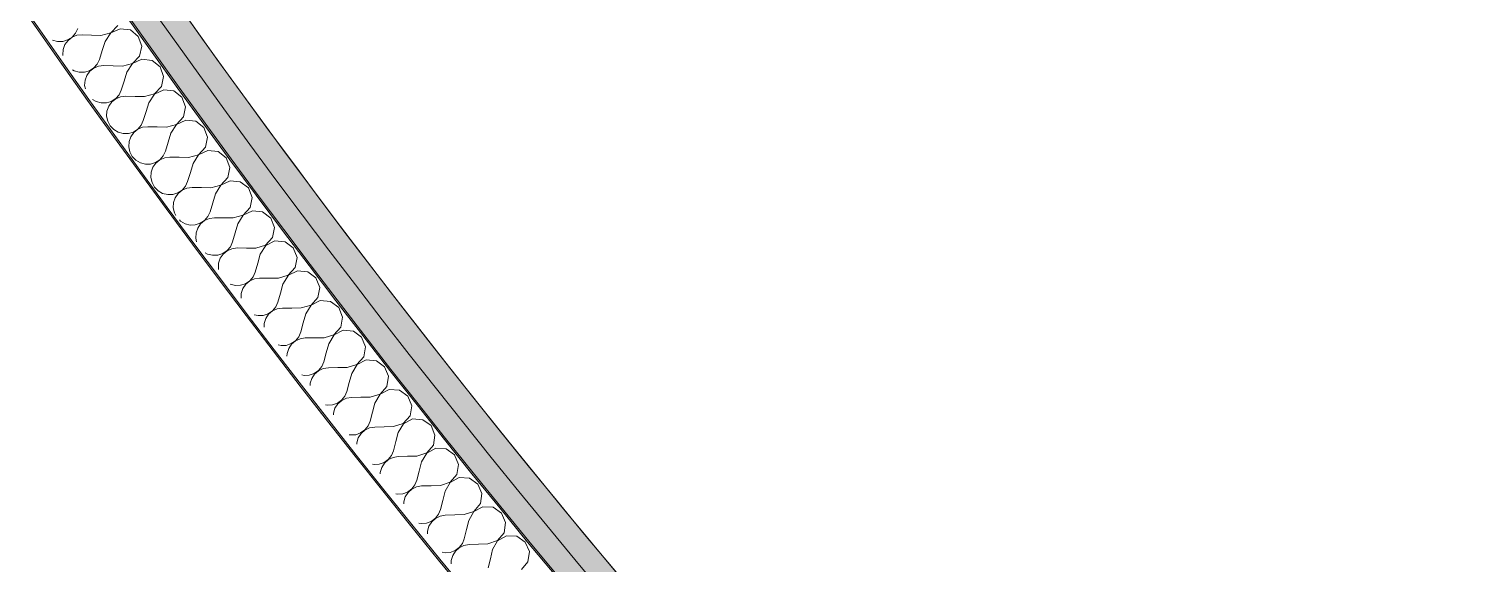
# Model space of a CAD drawing. Header units: millimetres. Extents: x -50172 to 74273, y -80883 to 11206.
# Drawn here: x -40245 to -39334, y -67543 to -67202 of the extents above; entities that cross this region are included whole.
import ezdxf
from ezdxf.enums import TextEntityAlignment as Align

# ---------------------------------------------------------------- set-up
doc = ezdxf.new("R2010")
doc.units = ezdxf.units.MM
doc.header["$MEASUREMENT"] = 0
doc.linetypes.add('Double Dashed', pattern=[1093.611073, 529.166651, -211.666656, 141.111112, -211.666656])
for name, color, linetype, lineweight in [('0_Pen_No__150', 7, 'Continuous', 0), ('A-25-M_Wall_Ext_Pen_No__1', 7, 'Continuous', 13), ('New_A-20-M_Floor_Slab_Pen_No__89', 8, 'Continuous', 20), ('New_A-25-M_Wall_Int_Pen_No__1', 7, 'Continuous', 13), ('New_A-25-M_Wall_Int_Pen_No__150', 7, 'Continuous', 0), ('New_ArchiCAD Zone Stamps_Pen_No__9', 7, 'Continuous', 13)]:
    doc.layers.add(name, color=color, linetype=linetype, lineweight=lineweight)
for name, color, linetype in [('A-25-M_Wall_Ext', 7, 'Continuous'), ('New_A-05-M_Gross_Int_Circulation', 7, 'Continuous'), ('New_A-15-MG_Structural_Grid_Phase_2', 7, 'Continuous'), ('New_A-20-M_Floor_Slab', 7, 'Continuous'), ('New_A-25-M_Wall_Int', 7, 'Continuous')]:
    doc.layers.add(name, color=color, linetype=linetype)
for name, color, linetype, lineweight, true_color in [('A-25-M_Wall_Ext_Pen_No__107', 7, 'Continuous', 15, 0xa6a6a6), ('New_A-05-M_Gross_Int_Circulation_Pen_No__74', 7, 'Continuous', 20, 0x606060), ('New_A-15-MG_Structural_Grid_Phase_2_Pen_No__222', 7, 'Continuous', 13, 0x65af33), ('New_A-25-M_Wall_Int_Pen_No__107', 7, 'Continuous', 15, 0xa6a6a6), ('New_A-25-M_Wall_Int_Pen_No__81', 7, 'Continuous', 20, 0x6a6a6a)]:
    doc.layers.add(name, color=color, linetype=linetype, lineweight=lineweight, true_color=true_color)
doc.styles.add('GENERATED_STYLE_1', font='')
doc.styles.add('GENERATED_STYLE_3', font='')
doc.styles.get('GENERATED_STYLE_1').set_extended_font_data('Arial', bold=True)
doc.styles.get('GENERATED_STYLE_3').set_extended_font_data('Arial')
pattern_1 = [(60, (0, 0), (-43.30127, 25), []), (120, (0, 0), (43.30127, 25), [])]

# ---------------------------------------------------------------- blocks, each defined once
blk = doc.blocks.new('Stair 07 _INB 1162_12_1', base_point=(-38481.27, -67611.31))
at = {"layer": 'New_A-05-M_Gross_Int_Circulation_Pen_No__74', "linetype": 'Continuous'}
blk.add_arc((-35520.95, -63902.84), 5676.01, 206.46566, 243.05793, dxfattribs=at)
at = {"layer": 'New_ArchiCAD Zone Stamps_Pen_No__9'}
for tag, height, style, p in [('ROOM_NAME', 250, 'GENERATED_STYLE_1', (-38720.58, -66310.5)), ('zoneNameLine2', 250, 'GENERATED_STYLE_1', (-38909.01, -66742.64)), ('ROOM_NUMBER', 200, 'GENERATED_STYLE_3', (-39097.44, -67163.34)), ('measuredAreaCode', 200, 'GENERATED_STYLE_3', (-39254.47, -67523.45)), ('DUMMY_649', 200, 'GENERATED_STYLE_3', (-38947.07, -67657.49)), ('DUMMY_650', 200, 'GENERATED_STYLE_3', (-38457.72, -67870.87)), ('DUMMY_651', 133.33, 'GENERATED_STYLE_3', (-38178.43, -67977.42))]:
    blk.add_attdef(tag, text='', height=height, rotation=336.44041, dxfattribs=dict(at, style=style)).set_placement(p, align=Align.TOP_LEFT)
blk = doc.blocks.new('Slab_72_1', base_point=(-42333.29, -61441.2))
at = {"layer": 'New_A-20-M_Floor_Slab_Pen_No__89', "linetype": 'Continuous', "flags": 128}
blk.add_lwpolyline([(-42333.29, -61441.2), (-41972.22, -61401.42), (-41891.31, -61215.87), (-38443.39, -62719.34), (-39389.38, -64888.81), (-38066.61, -65465.6), (-36669.45, -66074.83), (-37137.69, -67148.64), (-37136.69, -67149.07), (-38218.56, -69630.14, -0.146996), (-40926.49, -67202.74, -0.080916), (-41673.87, -65403.74, -0.028315)], format="xyb", close=True, dxfattribs=at)
blk = doc.blocks.new('*X356')
at = {"layer": 'New_A-25-M_Wall_Int_Pen_No__150', "linetype": 'Continuous'}
for p, q in [((-40217.62, -67207.63), (-40215.43, -67205.18)), ((-40215.43, -67205.18), (-40214, -67202.22)), ((-40199.33, -67206.5), (-40193.02, -67204.91)), ((-40192.96, -67204.99), (-40196.57, -67210.4)), ((-40193.02, -67204.91), (-40188.5, -67200.23)), ((-40187.04, -67202.28), (-40192.96, -67204.99)), ((-40180.59, -67203.09), (-40187.04, -67202.28)), ((-40175.52, -67207.17), (-40180.59, -67203.09)), ((-40229.94, -67209.48), (-40226.84, -67210.34)), ((-40226.84, -67210.34), (-40223.54, -67210.32)), ((-40223.54, -67210.32), (-40220.39, -67209.39)), ((-40222.09, -67212.39), (-40223.22, -67215.48)), ((-40220.15, -67209.73), (-40222.09, -67212.39)), ((-40220.39, -67209.39), (-40217.62, -67207.63)), ((-40217.56, -67207.71), (-40220.15, -67209.73)), ((-40214.51, -67206.48), (-40217.56, -67207.71)), ((-40211.24, -67206.13), (-40214.51, -67206.48)), ((-40205.29, -67206.32), (-40211.24, -67206.13)), ((-40199.33, -67206.5), (-40205.29, -67206.32)), ((-40196.57, -67210.4), (-40198.39, -67216.08)), ((-40173.34, -67213.3), (-40175.52, -67207.17)), ((-40174.71, -67219.66), (-40173.34, -67213.3)), ((-40223.22, -67215.48), (-40223.47, -67218.77)), ((-40223.47, -67218.77), (-40223.36, -67219.32)), ((-40201.62, -67224.72), (-40200.2, -67221.76)), ((-40198.39, -67216.08), (-40200.2, -67221.76)), ((-40179.21, -67224.36), (-40174.71, -67219.66)), ((-40173.25, -67221.71), (-40179.16, -67224.44)), ((-40166.79, -67222.49), (-40173.25, -67221.71)), ((-40161.7, -67226.55), (-40166.79, -67222.49)), ((-40217.26, -67228.42), (-40216.19, -67229.07)), ((-40216.19, -67229.07), (-40213.01, -67229.93)), ((-40213.01, -67229.93), (-40209.71, -67229.89)), ((-40209.71, -67229.89), (-40206.56, -67228.95)), ((-40208.25, -67231.96), (-40209.37, -67235.05)), ((-40206.32, -67229.29), (-40208.25, -67231.96)), ((-40206.56, -67228.95), (-40203.8, -67227.19)), ((-40203.74, -67227.26), (-40206.32, -67229.29)), ((-40203.8, -67227.19), (-40201.62, -67224.72)), ((-40200.7, -67226.02), (-40203.74, -67227.26)), ((-40197.43, -67225.66), (-40200.7, -67226.02)), ((-40191.47, -67225.82), (-40197.43, -67225.66)), ((-40185.51, -67225.98), (-40191.47, -67225.82)), ((-40185.51, -67225.98), (-40179.21, -67224.36)), ((-40182.74, -67229.87), (-40184.53, -67235.55)), ((-40179.16, -67224.44), (-40182.74, -67229.87)), ((-40159.5, -67232.67), (-40161.7, -67226.55)), ((-40160.84, -67239.04), (-40159.5, -67232.67)), ((-40209.37, -67235.05), (-40209.6, -67238.34)), ((-40209.6, -67238.34), (-40209.14, -67240.55)), ((-40187.73, -67244.21), (-40186.32, -67241.24)), ((-40184.53, -67235.55), (-40186.32, -67241.24)), ((-40165.32, -67243.75), (-40160.84, -67239.04)), ((-40159.37, -67241.08), (-40165.27, -67243.83)), ((-40152.91, -67241.83), (-40159.37, -67241.08)), ((-40147.8, -67245.87), (-40152.91, -67241.83)), ((-40204.72, -67247.15), (-40202.28, -67248.61)), ((-40202.28, -67248.61), (-40199.09, -67249.47)), ((-40199.09, -67249.47), (-40195.8, -67249.41)), ((-40195.8, -67249.41), (-40192.66, -67248.46)), ((-40192.41, -67248.8), (-40194.33, -67251.47)), ((-40192.66, -67248.46), (-40189.9, -67246.68)), ((-40189.84, -67246.76), (-40192.41, -67248.8)), ((-40189.9, -67246.68), (-40187.73, -67244.21)), ((-40186.8, -67245.5), (-40189.84, -67246.76)), ((-40183.54, -67245.13), (-40186.8, -67245.5)), ((-40177.58, -67245.27), (-40183.54, -67245.13)), ((-40171.62, -67245.4), (-40177.58, -67245.27)), ((-40171.62, -67245.4), (-40165.32, -67243.75)), ((-40168.83, -67249.28), (-40170.6, -67254.97)), ((-40165.27, -67243.83), (-40168.83, -67249.28)), ((-40145.58, -67251.98), (-40147.8, -67245.87)), ((-40195.44, -67254.57), (-40195.65, -67257.86)), ((-40195.65, -67257.86), (-40194.96, -67261.1)), ((-40194.33, -67251.47), (-40195.44, -67254.57)), ((-40170.6, -67254.97), (-40172.36, -67260.66)), ((-40151.35, -67263.09), (-40146.89, -67258.35)), ((-40146.89, -67258.35), (-40145.58, -67251.98)), ((-40194.96, -67261.1), (-40193.42, -67264.02)), ((-40193.42, -67264.02), (-40191.14, -67266.42)), ((-40191.14, -67266.42), (-40188.29, -67268.1)), ((-40188.29, -67268.1), (-40185.1, -67268.94)), ((-40185.1, -67268.94), (-40181.81, -67268.88)), ((-40181.81, -67268.88), (-40178.67, -67267.91)), ((-40178.42, -67268.25), (-40180.33, -67270.93)), ((-40178.67, -67267.91), (-40175.91, -67266.12)), ((-40175.86, -67266.2), (-40178.42, -67268.25)), ((-40175.91, -67266.12), (-40173.76, -67263.64)), ((-40172.83, -67264.93), (-40175.86, -67266.2)), ((-40173.76, -67263.64), (-40172.36, -67260.66)), ((-40169.56, -67264.54), (-40172.83, -67264.93)), ((-40163.6, -67264.65), (-40169.56, -67264.54)), ((-40157.64, -67264.76), (-40163.6, -67264.65)), ((-40157.64, -67264.76), (-40151.35, -67263.09)), ((-40154.84, -67268.63), (-40156.58, -67274.32)), ((-40151.3, -67263.16), (-40154.84, -67268.63)), ((-40145.41, -67260.39), (-40151.3, -67263.16)), ((-40138.94, -67261.12), (-40145.41, -67260.39)), ((-40133.82, -67265.13), (-40138.94, -67261.12)), ((-40131.57, -67271.23), (-40133.82, -67265.13)), ((-40181.42, -67274.03), (-40181.63, -67277.32)), ((-40181.63, -67277.32), (-40180.92, -67280.55)), ((-40180.33, -67270.93), (-40181.42, -67274.03)), ((-40156.58, -67274.32), (-40158.32, -67280.03)), ((-40137.3, -67282.36), (-40132.86, -67277.61)), ((-40132.86, -67277.61), (-40131.57, -67271.23)), ((-40180.92, -67280.55), (-40179.36, -67283.47)), ((-40179.36, -67283.47), (-40177.07, -67285.86)), ((-40177.07, -67285.86), (-40174.22, -67287.53)), ((-40167.73, -67288.28), (-40164.6, -67287.3)), ((-40164.6, -67287.3), (-40161.85, -67285.5)), ((-40161.79, -67285.57), (-40164.35, -67287.64)), ((-40161.85, -67285.5), (-40159.71, -67283.01)), ((-40158.77, -67284.29), (-40161.79, -67285.57)), ((-40159.71, -67283.01), (-40158.32, -67280.03)), ((-40155.5, -67283.89), (-40158.77, -67284.29)), ((-40149.54, -67283.98), (-40155.5, -67283.89)), ((-40143.58, -67284.06), (-40149.54, -67283.98)), ((-40143.58, -67284.06), (-40137.3, -67282.36)), ((-40137.25, -67282.44), (-40140.76, -67287.92)), ((-40131.37, -67279.64), (-40137.25, -67282.44)), ((-40124.9, -67280.34), (-40131.37, -67279.64)), ((-40119.77, -67284.33), (-40124.9, -67280.34)), ((-40117.49, -67290.43), (-40119.77, -67284.33)), ((-40174.22, -67287.53), (-40171.02, -67288.36)), ((-40171.02, -67288.36), (-40167.73, -67288.28)), ((-40167.33, -67293.43), (-40167.52, -67296.73)), ((-40166.24, -67290.32), (-40167.33, -67293.43)), ((-40164.35, -67287.64), (-40166.24, -67290.32)), ((-40142.49, -67293.62), (-40144.2, -67299.33)), ((-40140.76, -67287.92), (-40142.49, -67293.62)), ((-40118.75, -67296.81), (-40117.49, -67290.43)), ((-40167.52, -67296.73), (-40166.8, -67299.95)), ((-40166.8, -67299.95), (-40165.23, -67302.87)), ((-40165.23, -67302.87), (-40162.93, -67305.24)), ((-40162.93, -67305.24), (-40160.07, -67306.9)), ((-40150.44, -67306.63), (-40147.71, -67304.82)), ((-40147.65, -67304.89), (-40150.2, -67306.97)), ((-40147.71, -67304.82), (-40145.57, -67302.32)), ((-40144.63, -67303.6), (-40147.65, -67304.89)), ((-40145.57, -67302.32), (-40144.2, -67299.33)), ((-40141.37, -67303.18), (-40144.63, -67303.6)), ((-40135.41, -67303.25), (-40141.37, -67303.18)), ((-40129.45, -67303.31), (-40135.41, -67303.25)), ((-40129.45, -67303.31), (-40123.17, -67301.58)), ((-40123.11, -67301.66), (-40126.61, -67307.15)), ((-40123.17, -67301.58), (-40118.75, -67296.81)), ((-40117.25, -67298.83), (-40123.11, -67301.66)), ((-40110.78, -67299.51), (-40117.25, -67298.83)), ((-40105.63, -67303.48), (-40110.78, -67299.51)), ((-40103.32, -67309.56), (-40105.63, -67303.48)), ((-40160.07, -67306.9), (-40156.87, -67307.72)), ((-40156.87, -67307.72), (-40153.58, -67307.62)), ((-40153.58, -67307.62), (-40150.44, -67306.63)), ((-40153.15, -67312.78), (-40153.33, -67316.07)), ((-40152.08, -67309.66), (-40153.15, -67312.78)), ((-40150.2, -67306.97), (-40152.08, -67309.66)), ((-40128.31, -67312.86), (-40130, -67318.58)), ((-40126.61, -67307.15), (-40128.31, -67312.86)), ((-40104.56, -67315.95), (-40103.32, -67309.56)), ((-40153.33, -67316.07), (-40152.59, -67319.29)), ((-40152.59, -67319.29), (-40151.68, -67320.97)), ((-40149.44, -67323.81), (-40148.7, -67324.57)), ((-40133.48, -67324.08), (-40131.36, -67321.57)), ((-40130.41, -67322.85), (-40133.42, -67324.16)), ((-40131.36, -67321.57), (-40130, -67318.58)), ((-40127.15, -67322.42), (-40130.41, -67322.85)), ((-40121.19, -67322.46), (-40127.15, -67322.42)), ((-40115.23, -67322.49), (-40121.19, -67322.46)), ((-40115.23, -67322.49), (-40108.96, -67320.74)), ((-40108.9, -67320.82), (-40112.38, -67326.32)), ((-40108.96, -67320.74), (-40104.56, -67315.95)), ((-40103.05, -67317.97), (-40108.9, -67320.82)), ((-40096.58, -67318.61), (-40103.05, -67317.97)), ((-40091.41, -67322.56), (-40096.58, -67318.61)), ((-40089.08, -67328.64), (-40091.41, -67322.56)), ((-40148.7, -67324.57), (-40145.83, -67326.22)), ((-40145.83, -67326.22), (-40142.63, -67327.02)), ((-40142.63, -67327.02), (-40139.34, -67326.91)), ((-40139.34, -67326.91), (-40136.21, -67325.9)), ((-40138.89, -67332.06), (-40139.05, -67335.35)), ((-40137.83, -67328.94), (-40138.89, -67332.06)), ((-40135.96, -67326.24), (-40137.83, -67328.94)), ((-40136.21, -67325.9), (-40133.48, -67324.08)), ((-40133.42, -67324.16), (-40135.96, -67326.24)), ((-40114.05, -67332.04), (-40115.72, -67337.76)), ((-40112.38, -67326.32), (-40114.05, -67332.04)), ((-40090.29, -67335.03), (-40089.08, -67328.64)), ((-40139.05, -67335.35), (-40138.53, -67337.62)), ((-40119.18, -67343.28), (-40117.06, -67340.76)), ((-40116.11, -67342.04), (-40119.12, -67343.36)), ((-40117.06, -67340.76), (-40115.72, -67337.76)), ((-40112.85, -67341.59), (-40116.11, -67342.04)), ((-40106.89, -67341.61), (-40112.85, -67341.59)), ((-40100.93, -67341.62), (-40106.89, -67341.61)), ((-40100.93, -67341.62), (-40094.67, -67339.84)), ((-40094.61, -67339.92), (-40098.06, -67345.43)), ((-40094.67, -67339.84), (-40090.29, -67335.03)), ((-40088.78, -67337.04), (-40094.61, -67339.92)), ((-40082.3, -67337.66), (-40088.78, -67337.04)), ((-40077.11, -67341.59), (-40082.3, -67337.66)), ((-40074.76, -67347.65), (-40077.11, -67341.59)), ((-40132.99, -67344.63), (-40131.52, -67345.47)), ((-40131.52, -67345.47), (-40128.32, -67346.26)), ((-40128.32, -67346.26), (-40125.03, -67346.13)), ((-40125.03, -67346.13), (-40121.9, -67345.12)), ((-40124.55, -67351.28), (-40124.7, -67354.58)), ((-40123.51, -67348.16), (-40124.55, -67351.28)), ((-40121.65, -67345.45), (-40123.51, -67348.16)), ((-40121.9, -67345.12), (-40119.18, -67343.28)), ((-40119.12, -67343.36), (-40121.65, -67345.45)), ((-40099.71, -67351.16), (-40101.36, -67356.89)), ((-40098.06, -67345.43), (-40099.71, -67351.16)), ((-40075.94, -67354.05), (-40074.76, -67347.65)), ((-40124.7, -67354.58), (-40124.52, -67355.36)), ((-40104.79, -67362.42), (-40102.69, -67359.9)), ((-40102.69, -67359.9), (-40101.36, -67356.89)), ((-40086.55, -67360.68), (-40080.3, -67358.88)), ((-40080.24, -67358.95), (-40083.67, -67364.49)), ((-40080.3, -67358.88), (-40075.94, -67354.05)), ((-40074.42, -67356.06), (-40080.24, -67358.95)), ((-40067.94, -67356.65), (-40074.42, -67356.06)), ((-40062.73, -67360.55), (-40067.94, -67356.65)), ((-40117.21, -67364.62), (-40117.13, -67364.66)), ((-40117.13, -67364.66), (-40113.92, -67365.43)), ((-40113.92, -67365.43), (-40110.63, -67365.3)), ((-40110.63, -67365.3), (-40107.51, -67364.27)), ((-40109.11, -67367.32), (-40110.14, -67370.45)), ((-40107.26, -67364.6), (-40109.11, -67367.32)), ((-40107.51, -67364.27), (-40104.79, -67362.42)), ((-40104.74, -67362.5), (-40107.26, -67364.6)), ((-40101.73, -67361.17), (-40104.74, -67362.5)), ((-40098.48, -67360.71), (-40101.73, -67361.17)), ((-40092.51, -67360.7), (-40098.48, -67360.71)), ((-40086.55, -67360.68), (-40092.51, -67360.7)), ((-40083.67, -67364.49), (-40085.3, -67370.22)), ((-40060.36, -67366.61), (-40062.73, -67360.55)), ((-40061.51, -67373.01), (-40060.36, -67366.61)), ((-40110.14, -67370.45), (-40110.26, -67373.41)), ((-40088.24, -67378.97), (-40086.92, -67375.96)), ((-40085.3, -67370.22), (-40086.92, -67375.96)), ((-40072.1, -67379.69), (-40065.85, -67377.86)), ((-40065.79, -67377.93), (-40069.2, -67383.48)), ((-40065.85, -67377.86), (-40061.51, -67373.01)), ((-40059.98, -67375.01), (-40065.79, -67377.93)), ((-40053.5, -67375.58), (-40059.98, -67375.01)), ((-40048.28, -67379.46), (-40053.5, -67375.58)), ((-40101.92, -67383.97), (-40099.44, -67384.55)), ((-40099.44, -67384.55), (-40096.15, -67384.41)), ((-40096.15, -67384.41), (-40093.04, -67383.36)), ((-40094.62, -67386.42), (-40095.64, -67389.55)), ((-40092.78, -67383.69), (-40094.62, -67386.42)), ((-40093.04, -67383.36), (-40090.33, -67381.5)), ((-40090.27, -67381.58), (-40092.78, -67383.69)), ((-40090.33, -67381.5), (-40088.24, -67378.97)), ((-40087.27, -67380.24), (-40090.27, -67381.58)), ((-40084.02, -67379.76), (-40087.27, -67380.24)), ((-40078.06, -67379.73), (-40084.02, -67379.76)), ((-40072.1, -67379.69), (-40078.06, -67379.73)), ((-40069.2, -67383.48), (-40070.8, -67389.22)), ((-40045.88, -67385.5), (-40048.28, -67379.46)), ((-40047, -67391.91), (-40045.88, -67385.5)), ((-40095.64, -67389.55), (-40095.72, -67391.81)), ((-40073.7, -67397.98), (-40072.4, -67394.96)), ((-40070.8, -67389.22), (-40072.4, -67394.96)), ((-40057.56, -67398.63), (-40051.32, -67396.78)), ((-40051.32, -67396.78), (-40047, -67391.91)), ((-40045.46, -67393.91), (-40051.27, -67396.85)), ((-40038.98, -67394.45), (-40045.46, -67393.91)), ((-40033.74, -67398.31), (-40038.98, -67394.45)), ((-40086.74, -67403.18), (-40084.89, -67403.61)), ((-40084.89, -67403.61), (-40081.6, -67403.45)), ((-40081.6, -67403.45), (-40078.49, -67402.39)), ((-40080.06, -67405.46), (-40081.06, -67408.59)), ((-40078.23, -67402.72), (-40080.06, -67405.46)), ((-40078.49, -67402.39), (-40075.79, -67400.52)), ((-40075.73, -67400.6), (-40078.23, -67402.72)), ((-40075.79, -67400.52), (-40073.7, -67397.98)), ((-40072.74, -67399.24), (-40075.73, -67400.6)), ((-40069.48, -67398.76), (-40072.74, -67399.24)), ((-40063.52, -67398.7), (-40069.48, -67398.76)), ((-40057.56, -67398.63), (-40063.52, -67398.7)), ((-40054.65, -67402.41), (-40056.22, -67408.16)), ((-40051.27, -67396.85), (-40054.65, -67402.41)), ((-40031.32, -67404.34), (-40033.74, -67398.31)), ((-40032.41, -67410.75), (-40031.32, -67404.34)), ((-40081.06, -67408.59), (-40081.12, -67410.3)), ((-40059.09, -67416.93), (-40057.8, -67413.91)), ((-40056.22, -67408.16), (-40057.8, -67413.91)), ((-40036.72, -67415.63), (-40032.41, -67410.75)), ((-40030.87, -67412.74), (-40036.66, -67415.71)), ((-40024.38, -67413.25), (-40030.87, -67412.74)), ((-40019.13, -67417.09), (-40024.38, -67413.25)), ((-40071.65, -67422.29), (-40070.25, -67422.61)), ((-40070.25, -67422.61), (-40066.96, -67422.44)), ((-40066.96, -67422.44), (-40063.86, -67421.37)), ((-40063.6, -67421.7), (-40065.41, -67424.44)), ((-40063.86, -67421.37), (-40061.16, -67419.48)), ((-40061.1, -67419.56), (-40063.6, -67421.7)), ((-40061.16, -67419.48), (-40059.09, -67416.93)), ((-40058.12, -67418.19), (-40061.1, -67419.56)), ((-40054.87, -67417.69), (-40058.12, -67418.19)), ((-40048.91, -67417.61), (-40054.87, -67417.69)), ((-40042.95, -67417.52), (-40048.91, -67417.61)), ((-40042.95, -67417.52), (-40036.72, -67415.63)), ((-40040.02, -67421.29), (-40041.57, -67427.04)), ((-40036.66, -67415.71), (-40040.02, -67421.29)), ((-40016.68, -67423.11), (-40019.13, -67417.09)), ((-40017.75, -67429.53), (-40016.68, -67423.11)), ((-40066.41, -67427.58), (-40066.44, -67428.88)), ((-40065.41, -67424.44), (-40066.41, -67427.58)), ((-40044.4, -67435.82), (-40043.12, -67432.8)), ((-40041.57, -67427.04), (-40043.12, -67432.8)), ((-40022.03, -67434.43), (-40017.75, -67429.53)), ((-40016.2, -67431.51), (-40021.97, -67434.51)), ((-40009.71, -67432), (-40016.2, -67431.51)), ((-40004.44, -67435.81), (-40009.71, -67432)), ((-40056.63, -67441.3), (-40055.54, -67441.55)), ((-40055.54, -67441.55), (-40052.25, -67441.36)), ((-40052.25, -67441.36), (-40049.15, -67440.28)), ((-40048.89, -67440.6), (-40050.69, -67443.35)), ((-40049.15, -67440.28), (-40046.46, -67438.38)), ((-40046.4, -67438.46), (-40048.89, -67440.6)), ((-40046.46, -67438.38), (-40044.4, -67435.82)), ((-40043.42, -67437.08), (-40046.4, -67438.46)), ((-40040.17, -67436.57), (-40043.42, -67437.08)), ((-40034.21, -67436.46), (-40040.17, -67436.57)), ((-40028.25, -67436.34), (-40034.21, -67436.46)), ((-40028.25, -67436.34), (-40022.03, -67434.43)), ((-40025.31, -67440.1), (-40026.84, -67445.86)), ((-40021.97, -67434.51), (-40025.31, -67440.1)), ((-40001.96, -67441.83), (-40004.44, -67435.81)), ((-40003.01, -67448.25), (-40001.96, -67441.83)), ((-40051.67, -67446.5), (-40051.7, -67447.55)), ((-40050.69, -67443.35), (-40051.67, -67446.5)), ((-40026.84, -67445.86), (-40028.36, -67451.62)), ((-40007.27, -67453.17), (-40003.01, -67448.25)), ((-40001.45, -67450.22), (-40007.21, -67453.24)), ((-39994.95, -67450.68), (-40001.45, -67450.22)), ((-39989.67, -67454.48), (-39994.95, -67450.68)), ((-40041.69, -67460.22), (-40040.74, -67460.42)), ((-40040.74, -67460.42), (-40037.46, -67460.22)), ((-40037.46, -67460.22), (-40034.36, -67459.12)), ((-40034.1, -67459.45), (-40035.89, -67462.21)), ((-40034.36, -67459.12), (-40031.68, -67457.22)), ((-40031.62, -67457.3), (-40034.1, -67459.45)), ((-40031.68, -67457.22), (-40029.63, -67454.65)), ((-40028.65, -67455.9), (-40031.62, -67457.3)), ((-40029.63, -67454.65), (-40028.36, -67451.62)), ((-40025.4, -67455.38), (-40028.65, -67455.9)), ((-40019.44, -67455.24), (-40025.4, -67455.38)), ((-40013.48, -67455.1), (-40019.44, -67455.24)), ((-40013.48, -67455.1), (-40007.27, -67453.17)), ((-40010.52, -67458.85), (-40012.03, -67464.61)), ((-40007.21, -67453.24), (-40010.52, -67458.85)), ((-39987.17, -67460.48), (-39989.67, -67454.48)), ((-39988.19, -67466.91), (-39987.17, -67460.48)), ((-40036.86, -67465.36), (-40036.88, -67466.31)), ((-40035.89, -67462.21), (-40036.86, -67465.36)), ((-40012.03, -67464.61), (-40013.53, -67470.38)), ((-39992.43, -67471.84), (-39988.19, -67466.91)), ((-39986.62, -67468.87), (-39992.37, -67471.92)), ((-39980.12, -67469.3), (-39986.62, -67468.87)), ((-39974.82, -67473.08), (-39980.12, -67469.3)), ((-40022.59, -67479.02), (-40019.49, -67477.91)), ((-40019.23, -67478.24), (-40021.01, -67481)), ((-40019.49, -67477.91), (-40016.82, -67476)), ((-40016.76, -67476.07), (-40019.23, -67478.24)), ((-40016.82, -67476), (-40014.78, -67473.42)), ((-40013.79, -67474.67), (-40016.76, -67476.07)), ((-40014.78, -67473.42), (-40013.53, -67470.38)), ((-40010.55, -67474.13), (-40013.79, -67474.67)), ((-40004.59, -67473.97), (-40010.55, -67474.13)), ((-39998.63, -67473.8), (-40004.59, -67473.97)), ((-39998.63, -67473.8), (-39992.43, -67471.84)), ((-39995.65, -67477.53), (-39997.14, -67483.31)), ((-39992.37, -67471.92), (-39995.65, -67477.53)), ((-39972.3, -67479.07), (-39974.82, -67473.08)), ((-40026.83, -67479.03), (-40025.87, -67479.24)), ((-40025.87, -67479.24), (-40022.59, -67479.02)), ((-40021.96, -67484.15), (-40021.98, -67485.17)), ((-40021.01, -67481), (-40021.96, -67484.15)), ((-39997.14, -67483.31), (-39998.61, -67489.08)), ((-39977.51, -67490.45), (-39973.29, -67485.5)), ((-39971.71, -67487.46), (-39977.45, -67490.53)), ((-39973.29, -67485.5), (-39972.3, -67479.07)), ((-39965.21, -67487.87), (-39971.71, -67487.46)), ((-39959.9, -67491.62), (-39965.21, -67487.87)), ((-40007.64, -67497.76), (-40004.55, -67496.64)), ((-40004.29, -67496.96), (-40006.05, -67499.73)), ((-40004.55, -67496.64), (-40001.89, -67494.71)), ((-40001.83, -67494.78), (-40004.29, -67496.96)), ((-40001.89, -67494.71), (-39999.86, -67492.13)), ((-39998.86, -67493.37), (-40001.83, -67494.78)), ((-39999.86, -67492.13), (-39998.61, -67489.08)), ((-39995.62, -67492.81), (-39998.86, -67493.37)), ((-39989.66, -67492.63), (-39995.62, -67492.81)), ((-39983.71, -67492.44), (-39989.66, -67492.63)), ((-39983.71, -67492.44), (-39977.51, -67490.45)), ((-39980.71, -67496.16), (-39982.17, -67501.94)), ((-39977.45, -67490.53), (-39980.71, -67496.16)), ((-39957.35, -67497.6), (-39959.9, -67491.62)), ((-40012.04, -67497.75), (-40010.92, -67497.99)), ((-40010.92, -67497.99), (-40007.64, -67497.76)), ((-40006.99, -67502.89), (-40007.01, -67504.13)), ((-40006.05, -67499.73), (-40006.99, -67502.89)), ((-39982.17, -67501.94), (-39983.62, -67507.72)), ((-39962.51, -67509), (-39958.31, -67504.03)), ((-39956.73, -67505.99), (-39962.45, -67509.08)), ((-39958.31, -67504.03), (-39957.35, -67497.6)), ((-39950.23, -67506.36), (-39956.73, -67505.99)), ((-39989.52, -67515.3), (-39986.87, -67513.36)), ((-39986.81, -67513.44), (-39989.26, -67515.62)), ((-39986.87, -67513.36), (-39984.85, -67510.77)), ((-39983.85, -67512.01), (-39986.81, -67513.44)), ((-39984.85, -67510.77), (-39983.62, -67507.72)), ((-39980.61, -67511.44), (-39983.85, -67512.01)), ((-39974.66, -67511.23), (-39980.61, -67511.44)), ((-39968.7, -67511.01), (-39974.66, -67511.23)), ((-39968.7, -67511.01), (-39962.51, -67509)), ((-39965.69, -67514.72), (-39967.13, -67520.51)), ((-39962.45, -67509.08), (-39965.69, -67514.72)), ((-39944.9, -67510.09), (-39950.23, -67506.36)), ((-39942.32, -67516.06), (-39944.9, -67510.09)), ((-39997.33, -67516.38), (-39995.89, -67516.68)), ((-39995.89, -67516.68), (-39992.61, -67516.43)), ((-39992.61, -67516.43), (-39989.52, -67515.3)), ((-39991.94, -67521.56), (-39991.96, -67523.18)), ((-39991.02, -67518.4), (-39991.94, -67521.56)), ((-39989.26, -67515.62), (-39991.02, -67518.4)), ((-39967.13, -67520.51), (-39968.55, -67526.29)), ((-39947.44, -67527.49), (-39943.26, -67522.5)), ((-39943.26, -67522.5), (-39942.32, -67516.06)), ((-39974.42, -67533.9), (-39971.78, -67531.95)), ((-39971.72, -67532.02), (-39974.16, -67534.22)), ((-39971.78, -67531.95), (-39969.77, -67529.35)), ((-39968.77, -67530.58), (-39971.72, -67532.02)), ((-39969.77, -67529.35), (-39968.55, -67526.29)), ((-39965.53, -67530), (-39968.77, -67530.58)), ((-39959.57, -67529.77), (-39965.53, -67530)), ((-39953.62, -67529.53), (-39959.57, -67529.77)), ((-39953.62, -67529.53), (-39947.44, -67527.49)), ((-39950.59, -67533.22), (-39952, -67539.01)), ((-39947.38, -67527.56), (-39950.59, -67533.22)), ((-39941.66, -67524.45), (-39947.38, -67527.56)), ((-39935.17, -67524.8), (-39941.66, -67524.45)), ((-39929.82, -67528.51), (-39935.17, -67524.8)), ((-39927.22, -67534.47), (-39929.82, -67528.51)), ((-39982.68, -67534.92), (-39980.79, -67535.3)), ((-39980.79, -67535.3), (-39977.5, -67535.05)), ((-39977.5, -67535.05), (-39974.42, -67533.9)), ((-39976.82, -67540.17), (-39976.83, -67542.34)), ((-39975.9, -67537.01), (-39976.82, -67540.17)), ((-39974.16, -67534.22), (-39975.9, -67537.01)), ((-39952, -67539.01), (-39953.41, -67544.81)), ((-39932.29, -67545.91), (-39928.13, -67540.91)), ((-39928.13, -67540.91), (-39927.22, -67534.47))]:
    blk.add_line(p, q, dxfattribs=at)
blk = doc.blocks.new('Wall_58_1', base_point=(-40577.04, -66482.19))
at = {"layer": 'New_A-25-M_Wall_Int_Pen_No__107', "linetype": 'Continuous'}
for points in [[(-38092.69, -68962.8, -0.158517), (-40577.04, -66482.19), (-40590.37, -66489.08, 0.158553), (-38098.7, -68976.58)], [(-38098.7, -68976.58, -0.158553), (-40590.37, -66489.08), (-40603.7, -66495.96, 0.15859), (-38104.71, -68990.35)]]:
    blk.add_hatch(color=256, dxfattribs=at).paths.add_polyline_path(points)
at = {"layer": 'New_A-25-M_Wall_Int_Pen_No__81', "linetype": 'Continuous', "lineweight": 0, "true_color": 0x353535}
for points in [[(-38104.71, -68990.35, -0.15859), (-40603.7, -66495.96), (-40604.58, -66496.42, 0.158592), (-38105.11, -68991.27)], [(-38125.13, -69037.18, -0.158711), (-40649.01, -66519.37), (-40649.9, -66519.83, 0.158714), (-38125.53, -69038.1)]]:
    blk.add_hatch(color=250, dxfattribs=at).paths.add_polyline_path(points)
at = {"layer": 'New_A-25-M_Wall_Int_Pen_No__1', "linetype": 'Continuous'}
for radius, start, end in [(5676.01, 207.02834, 243.05793), (5691.01, 207.02911, 243.06686), (5707.01, 207.02993, 243.07632), (5706.01, 207.02988, 243.07573), (5758.01, 207.032525, 243.106149), (5757.01, 207.032475, 243.105569)]:
    blk.add_arc((-35520.95, -63902.84), radius, start, end, dxfattribs=at)
at = {"layer": 'New_A-25-M_Wall_Int', "color": 250, "lineweight": 50, "true_color": 0x2a2a2a}
blk.add_blockref('*X356', (0, 0), dxfattribs=at)
blk = doc.blocks.new('Wall_157_1', base_point=(-41867.68, -65448.92))
at = {"layer": 'A-25-M_Wall_Ext_Pen_No__107', "linetype": 'Continuous'}
h = blk.add_hatch(dxfattribs=at)
h.set_pattern_fill('Plaster_0001', color=256, style=0, pattern_type=2)
h.set_pattern_definition([(129.2839, (0, 0), (134.0639, 109.6671), [0, -100]), (129.2839, (-98.69, -16.13), (134.0639, 109.6671), [0, -100])])
h.paths.add_polyline_path([(-41552.13, -65375.36, 0.226793), (-38160.27, -69522.01), (-38154.05, -69508.36, -0.226779), (-41537.52, -65371.96)])
at = {"layer": 'A-25-M_Wall_Ext_Pen_No__107', "linetype": 'Continuous', "lineweight": 0, "true_color": 0x535353}
for points in [[(-41554.07, -65375.82, 0.226795), (-38161.1, -69523.83), (-38160.27, -69522.01, -0.226793), (-41552.13, -65375.36)], [(-41702.11, -65410.33, 0.226935), (-38224.12, -69662.16), (-38223.3, -69660.34, -0.226933), (-41700.16, -65409.87)]]:
    blk.add_hatch(color=251, dxfattribs=at).paths.add_polyline_path(points)
at = {"layer": 'A-25-M_Wall_Ext_Pen_No__107', "linetype": 'Continuous'}
h = blk.add_hatch(dxfattribs=at)
h.set_pattern_fill('Plywood_0001', color=256, style=0, pattern_type=2)
h.set_pattern_definition([(0, (0, 0), (0, 200), [])])
h.paths.add_polyline_path([(-41719.64, -65414.41, 0.226951), (-38231.59, -69678.54), (-38224.12, -69662.16, -0.226935), (-41702.11, -65410.33)])
h = blk.add_hatch(dxfattribs=at)
h.set_pattern_fill('Batt_Insulation_0001', color=256, style=0, pattern_type=2)
h.set_pattern_definition(pattern_1)
h.paths.add_polyline_path([(-41817.04, -65437.12, 0.227038), (-38273.05, -69769.55), (-38231.59, -69678.54, -0.226951), (-41719.64, -65414.41)])
h = blk.add_hatch(dxfattribs=at)
h.set_pattern_fill('Batt_Insulation_0001', color=256, style=0, pattern_type=2)
h.set_pattern_definition(pattern_1)
h.paths.add_polyline_path([(-41841.39, -65442.79, 0.22706), (-38283.41, -69792.3), (-38273.05, -69769.55, -0.227038), (-41817.04, -65437.12)])
blk.add_hatch(color=256, dxfattribs=at).paths.add_polyline_path([(-41867.68, -65448.92, 0.227083), (-38294.61, -69816.87), (-38283.41, -69792.3, -0.22706), (-41841.39, -65442.79)])
at = {"layer": 'A-25-M_Wall_Ext_Pen_No__1', "linetype": 'Continuous'}
for radius, start, end in [(6194.09, 193.727472, 244.836991), (6211.09, 193.725814, 244.838824), (6209.09, 193.726008, 244.838609), (6363.09, 193.711386, 244.854781), (6361.09, 193.711571, 244.854576), (6381.09, 193.709723, 244.85662), (6481.09, 193.700651, 244.866652), (6506.09, 193.698427, 244.869112), (6533.09, 193.696044, 244.871747)]:
    blk.add_arc((-35520.36, -63902.08), radius, start, end, dxfattribs=at)
blk = doc.blocks.new('Standard grid marker_25')
at = {"layer": 'New_A-15-MG_Structural_Grid_Phase_2_Pen_No__222', "linetype": 'Double Dashed'}
blk.add_arc((0, 0), 6044.09, 0, 51.078354, dxfattribs=at)

msp = doc.modelspace()

# ---------------------------------------------------------------- linework, layer by layer
at = {"layer": '0_Pen_No__150', "linetype": 'Continuous', "flags": 128}
msp.add_lwpolyline([(-40926.49, -67202.74, 0.146842), (-38215.22, -69634.3)], format="xyb", dxfattribs=at)

# ---------------------------------------------------------------- block references
at = {"layer": 'A-25-M_Wall_Ext', "color": 250, "lineweight": 50, "true_color": 0x2a2a2a}
msp.add_blockref('Wall_157_1', (-41867.68, -65448.92), dxfattribs=at)
at = {"layer": 'New_A-05-M_Gross_Int_Circulation', "linetype": 'Continuous'}
msp.add_blockref('Stair 07 _INB 1162_12_1', (-38481.27, -67611.31), dxfattribs=at)
at = {"layer": 'New_A-15-MG_Structural_Grid_Phase_2', "color": 8, "linetype": 'Continuous', "lineweight": 15, "zscale": 1000, "rotation": 193.7422622324414}
msp.add_blockref('Standard grid marker_25', (-35520.36, -63902.08), dxfattribs=at)
at = {"layer": 'New_A-20-M_Floor_Slab', "color": 8, "linetype": 'Continuous', "lineweight": 20}
msp.add_blockref('Slab_72_1', (-42333.29, -61441.2), dxfattribs=at)
at = {"layer": 'New_A-25-M_Wall_Int', "color": 250, "lineweight": 50, "true_color": 0x2a2a2a}
msp.add_blockref('Wall_58_1', (-40577.04, -66482.19), dxfattribs=at)

doc.saveas('drawing.dxf')
